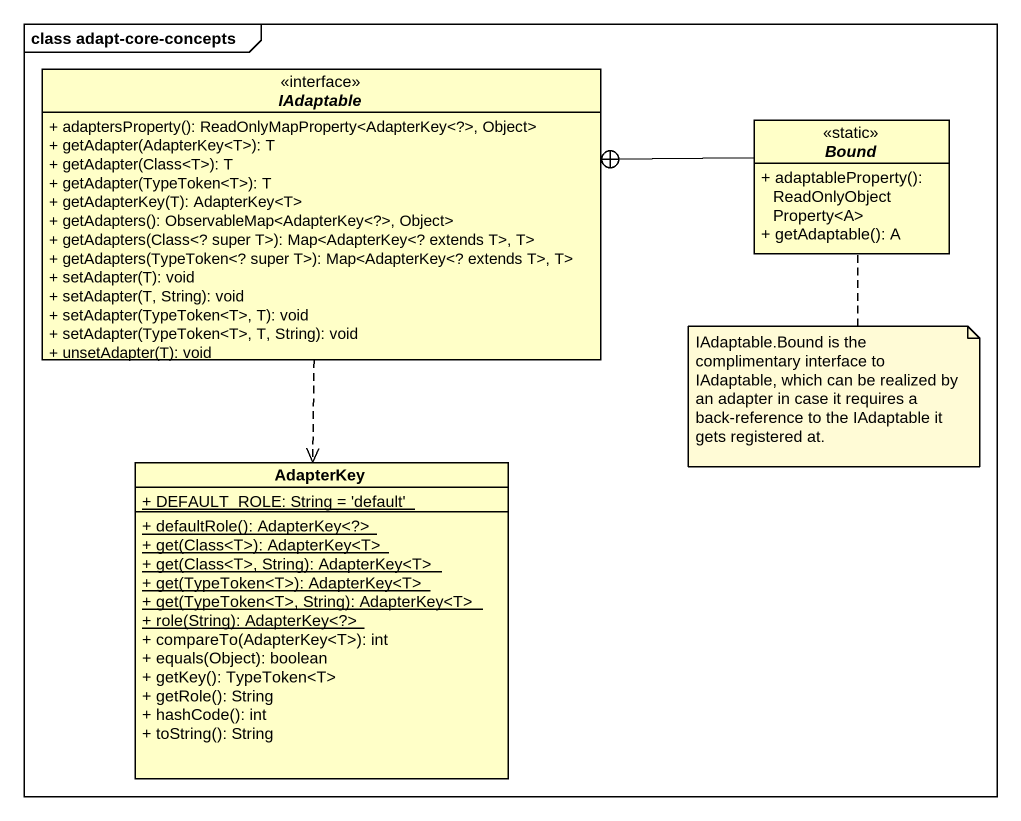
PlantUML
@startuml
mainframe class adapt-core-concepts
hide circle
hide empty members
skinparam classAttributeIconSize 0
interface IAdaptable #FFFFC8 {
  + adaptersProperty(): ReadOnlyMapProperty<AdapterKey<?>, Object>
  + getAdapter(AdapterKey<T>): T
  + getAdapter(Class<T>): T
  + getAdapter(TypeToken<T>): T
  + getAdapterKey(T): AdapterKey<T>
  + getAdapters(): ObservableMap<AdapterKey<?>, Object>
  + getAdapters(Class<? super T>): Map<AdapterKey<? extends T>, T>
  + getAdapters(TypeToken<? super T>): Map<AdapterKey<? extends T>, T>
  + setAdapter(T): void
  + setAdapter(T, String): void
  + setAdapter(TypeToken<T>, T): void
  + setAdapter(TypeToken<T>, T, String): void
  + unsetAdapter(T): void
}
interface Bound <<static>> #FFFFC8 {
  + adaptableProperty(): ReadOnlyObjectProperty<A>
  + getAdaptable(): A
}
class AdapterKey #FFFFC8 {
  {static} + DEFAULT_ROLE: String = 'default'
  {static} + defaultRole(): AdapterKey<?>
  {static} + get(Class<T>): AdapterKey<T>
  {static} + get(Class<T>, String): AdapterKey<T>
  {static} + get(TypeToken<T>): AdapterKey<T>
  {static} + get(TypeToken<T>, String): AdapterKey<T>
  {static} + role(String): AdapterKey<?>
  + compareTo(AdapterKey<T>): int
  + equals(Object): boolean
  + getKey(): TypeToken<T>
  + getRole(): String
  + hashCode(): int
  + toString(): String
}
IAdaptable ..> AdapterKey
Bound -left-+ IAdaptable
note bottom of Bound : IAdaptable.Bound is the complimentary interface to IAdaptable, which can be realized by an adapter in case it requires a back-reference to the IAdaptable it gets registered at.
@enduml
